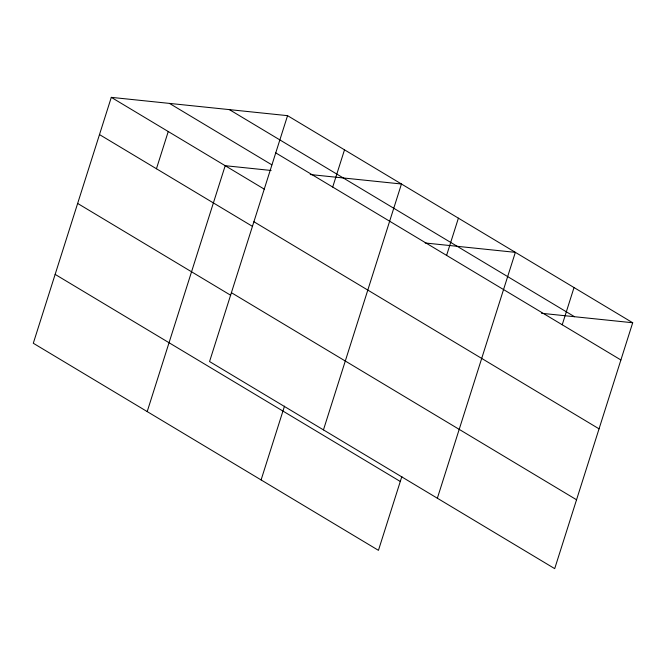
<?xml version="1.0" encoding="UTF-8"?>
<svg xmlns="http://www.w3.org/2000/svg" width="666" height="666" viewBox="0 0 666 666"><rect width="100%" height="100%" fill="white"/><g stroke="black" fill="none" stroke-linecap="round" stroke-linejoin="round"><path stroke-width="1" d="M287.554 115.659L209.557 361.546L554.703 568.639L632.7 322.752L287.554 115.659L111.297 97.361L33.3 343.248L378.446 550.341L401.848 476.556M156.443 168.756L168.248 131.535M147.194 411.588L225.2 165.701L271.112 170.471M332.7 187.054L344.505 149.833M261.097 479.928L284.499 406.143M323.451 429.886L401.456 183.999L310.223 174.534M446.595 255.394L458.399 218.173M437.354 498.226L515.351 252.347L425.158 242.982M562.221 324.767L574.025 287.546M541.475 313.286L632.7 322.752M229.387 109.624L574.533 316.716M275.749 152.88L620.895 359.973M169.464 103.405L271.795 164.802M111.297 97.361L264.352 189.194M253.904 221.736L599.05 428.837M99.492 134.582L252.539 226.415M231.402 292.682L576.548 499.775M77.647 203.438L230.694 295.271M55.145 274.384L400.291 481.476"/></g></svg>
